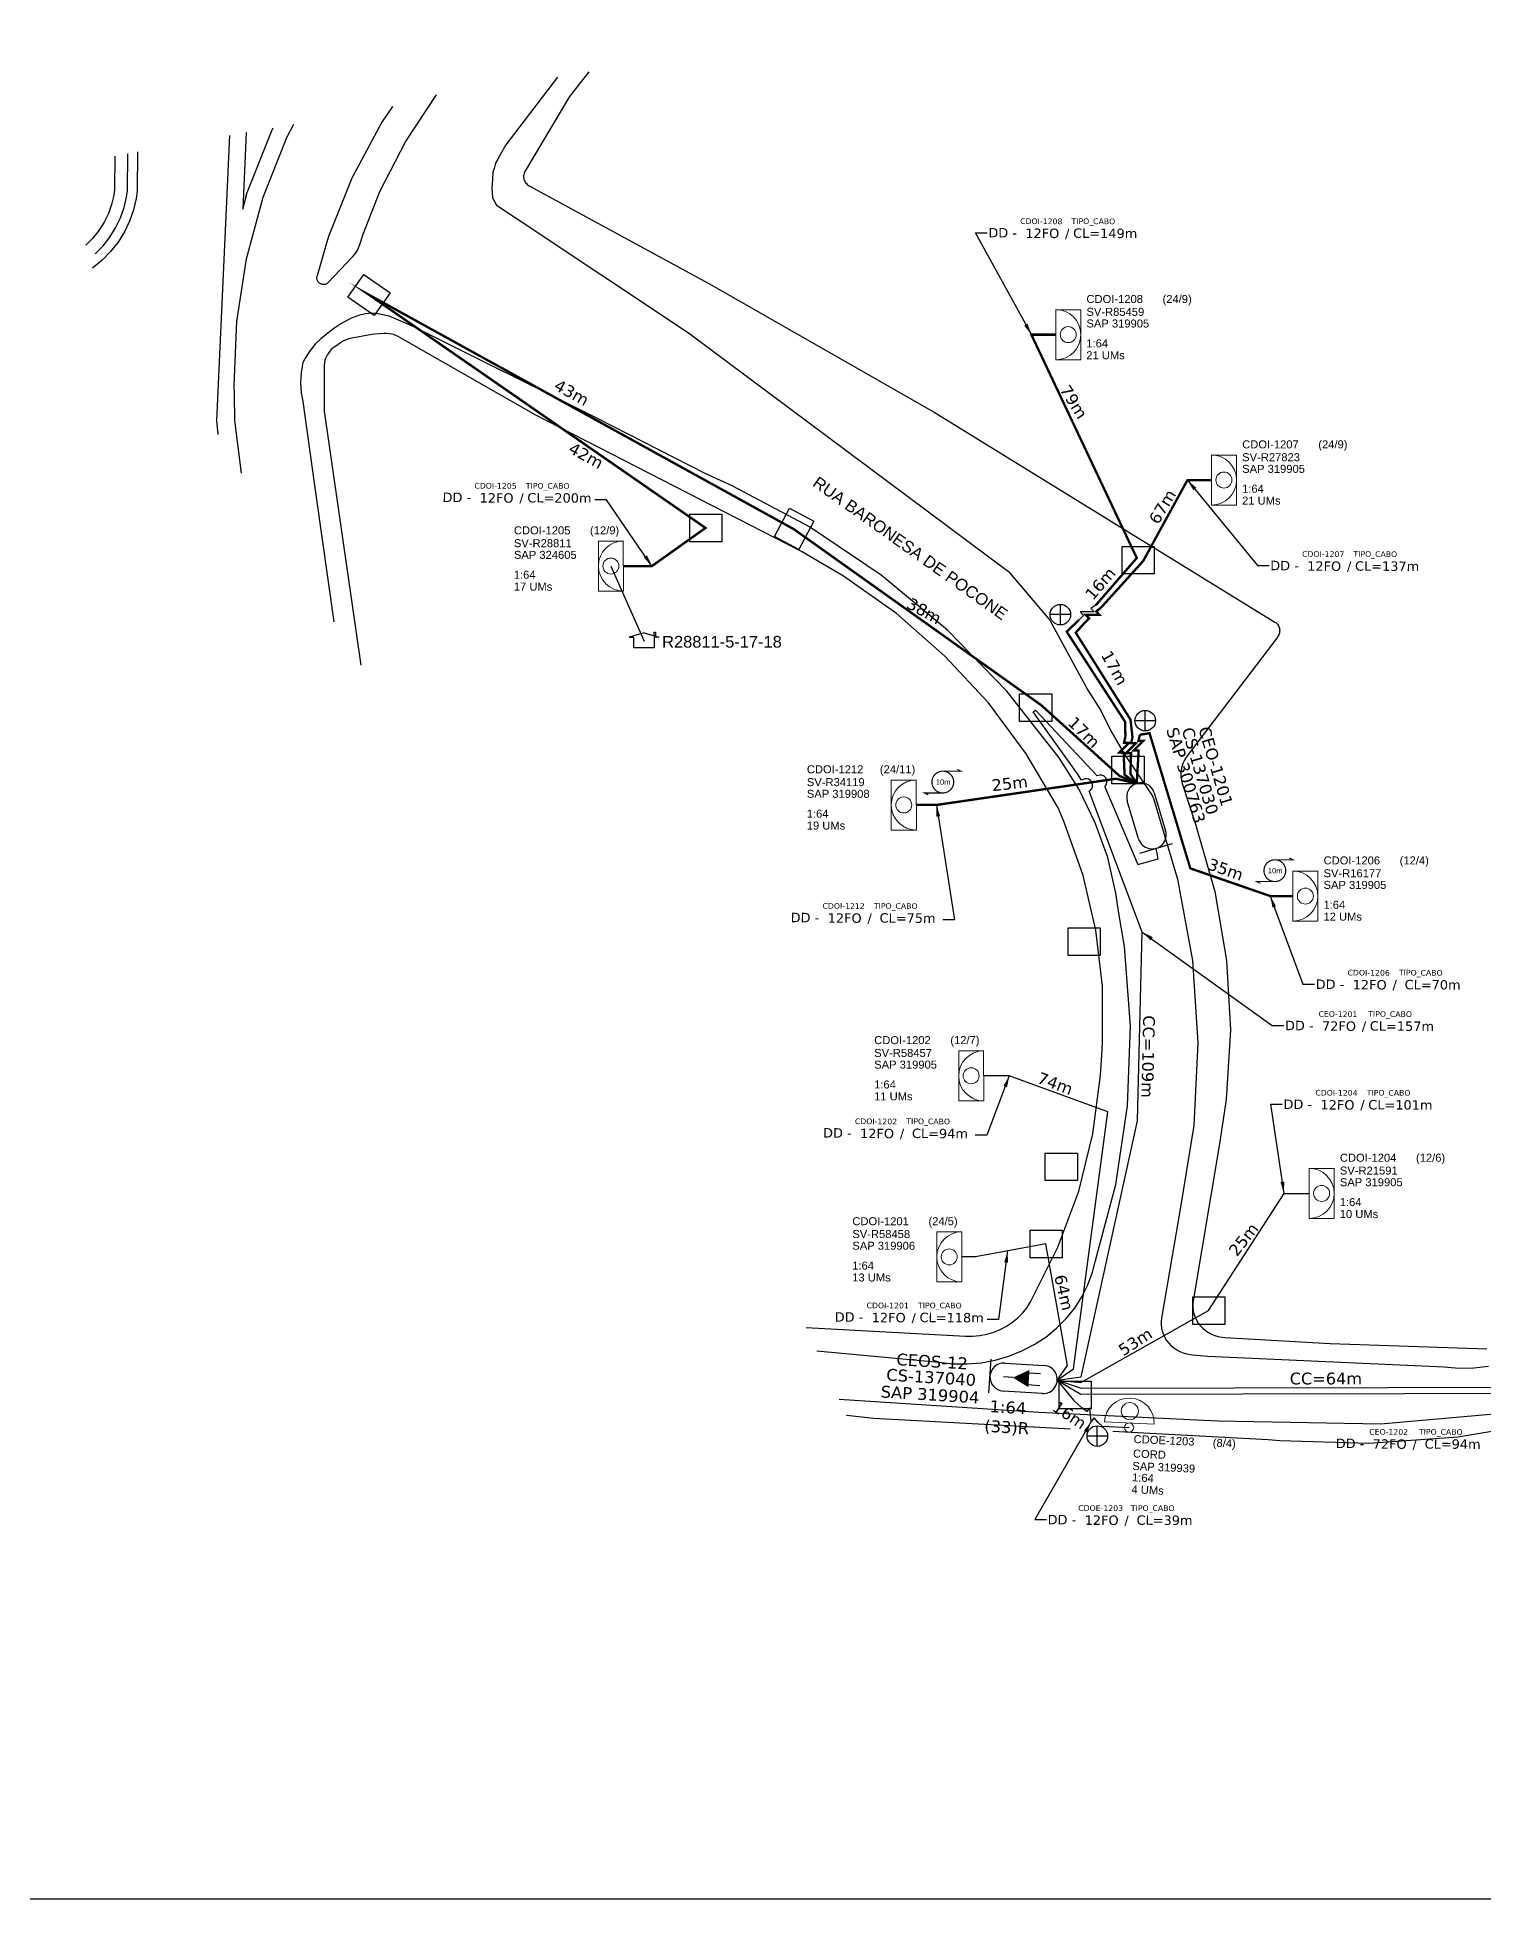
# Model space of a CAD drawing. Header units: millimetres. Extents: x 1934 to 2775, y 1519 to 2113.
# Drawn here: x 2346.1 to 2595.4, y 1519.2 to 1840 of the extents above; entities that cross this region are included whole.
import ezdxf
from ezdxf.enums import TextEntityAlignment as Align

# ---------------------------------------------------------------- set-up
doc = ezdxf.new("R2010")
doc.units = ezdxf.units.MM
doc.header["$LTSCALE"] = 3
doc.header["$MEASUREMENT"] = 0
for name, color, linetype in [('10.0-Cartográfico', 252, 'Continuous'), ('10.1-Caixas Subterrâneas', 5, 'Continuous'), ('10.3-Nome das Ruas', 252, 'Continuous'), ('20.4-CEOS', 1, 'Continuous'), ('20.5-CEO', 1, 'Continuous'), ('20.8-Legenda', 1, 'Continuous'), ('CD a instalar', 1, 'Continuous'), ('Folga', 1, 'Continuous'), ('label_cabos', 7, 'Continuous'), ('Legenda', 1, 'Continuous'), ('Subida Lateral', 5, 'Continuous'), ('surveys', 7, 'Continuous'), ('surveys legendas', 7, 'Continuous')]:
    doc.layers.add(name, color=color, linetype=linetype)
for name, color, linetype, lineweight in [('10.4-Postes', 1, 'Continuous', 0), ("20.0-LEGENDA DOS CDO'S", 1, 'Continuous', 0), ('20.1-CDO_INTERIOR', 1, 'Continuous', 0), ('20.2-CDO_POSTE', 1, 'Continuous', 5)]:
    doc.layers.add(name, color=color, linetype=linetype, lineweight=lineweight)
doc.layers.add('DROP DE CLIENTE', color=140, linetype='Continuous', plot=False)
doc.layers.add('EXTRA', color=50, linetype='Continuous', plot=False)
doc.styles.add('ARIAL', font='arial.ttf')
doc.styles.add('siredit', font='verdana.ttf')
doc.styles.get("Standard").update_dxf_attribs({"font": 'arial.ttf'})
doc.dimstyles.new('CC', dxfattribs={"dimtxt": 1, "dimasz": 2, "dimexe": 0.18, "dimexo": 0.0625, "dimgap": 0.09, "dimtad": 0, "dimdec": 0, "dimrnd": 1, "dimzin": 0, "dimdsep": 46, "dimtxsty": 'siredit', "dimblk": 'NONE', "dimcen": 0, "dimse1": 1, "dimse2": 1, "dimsd1": 1, "dimsd2": 1, "dimclrt": 7, "dimadec": 0, "dimazin": 0, "dimtfac": 1, "dimtdec": 0, "dimtofl": 0, "dimtmove": 0, "dimatfit": 3, "dimfxl": 0, "dimtolj": 1, "dimtzin": 0, "dimarcsym": 0})

# ---------------------------------------------------------------- blocks, each defined once
blk = doc.blocks.new('MHMZ')
at = {"color": 5}
for p, q in [((-0.0000133, 0.0000116), (0.000014, 0.0000116)), ((-0.0000133, -0.0000118), (-0.0000133, 0.0000116)), ((0.000014, 0.0000116), (0.000014, -0.0000118)), ((0.000014, -0.0000118), (-0.0000133, -0.0000118))]:
    blk.add_line(p, q, dxfattribs=at)
blk = doc.blocks.new('SURVEY_SURVEY')
for p, q in [((0, 0.0000254), (-0.0000251, 0.000018)), ((-0.0000251, 0.000018), (-0.0000173, 0.000018)), ((-0.0000172, 0), (-0.0000172, 0.0000179)), ((0.0000172, 0), (-0.0000172, 0)), ((0, 0.0000254), (0.0000251, 0.000018)), ((0.0000169, 0.0000264), (0.0000195, 0.0000264)), ((0.0000169, 0.0000205), (0.0000169, 0.0000264)), ((0.0000251, 0.000018), (0.0000172, 0.000018)), ((0.0000172, 0.000018), (0.0000172, 0)), ((0.0000195, 0.0000264), (0.0000195, 0.0000198))]:
    blk.add_line(p, q)
blk = doc.blocks.new('CEOS_RP_CT_DRT')
at = {"layer": '20.4-CEOS', "color": 0}
for p, q in [((-4.54, 1.19), (-1.19, 1.19)), ((-1.19, -1.19), (-4.54, -1.19))]:
    blk.add_line(p, q, dxfattribs=at)
for points in [[(-5.73, -1.43), (-5.73, 1.44)], [(-3.79, 0), (-4.59, 0)], [(-2.47, 0.48), (-1.45, 0.48)], [(-2.47, -0.52), (-1.45, -0.52)]]:
    blk.add_lwpolyline(points, dxfattribs=at)
blk.add_lwpolyline([(-3.79, 0, 0, 1.47, 0), (-2.41, 0, 1.47, 1.47, 0)], format="xyseb", dxfattribs=at)
for centre, start, end in [((-4.54, 0), 90, 270), ((-1.19, 0), 270, 90)]:
    blk.add_arc(centre, 1.19, start, end, dxfattribs=at)
at = {"layer": '20.4-CEOS', "color": 7, "style": 'siredit'}
for tag, p in [('Nº_DA_CEOS', (-2.86, 5.6)), ('LOCAL', (-2.86, 4.24)), ('SAP', (-2.86, 2.78)), ('RACIO_SPLITAGEM', (-2.86, -1.88)), ('FIBRAS_SPLITTER', (-2.86, -3.58)), ('FIBRAS_TOP_C', (-2.86, -5.08)), ('RESERVA_FINAIS', (-2.86, -6.39))]:
    blk.add_attdef(tag, text='', height=1.01, dxfattribs=at).set_placement(p, align=Align.TOP_CENTER)
blk = doc.blocks.new('CDOE_CT_POST_DESENHO')
at = {"color": 0}
blk.add_line((2.14, 0.39), (-2.11, 0.39), dxfattribs=at)
for centre, radius in [((0.01, 1.4), 0.733), ((0.01, 0), 0.393)]:
    blk.add_circle(centre, radius, dxfattribs=at)
blk.add_arc((0.01, 0.39), 2.12, 0, 180, dxfattribs=at)
blk = doc.blocks.new('CDOE_CT_POSTE')
at = {"layer": "20.0-LEGENDA DOS CDO'S", "color": 0, "style": 'ARIAL'}
for tag, p in [('CDO_N', (0.12, 5.25)), ('CORDOALHA', (0.12, 4.02)), ('SAP', (0.12, 2.96)), ('1:XX', (0.14, 1.99)), ('UMS', (0.14, 0.97))]:
    blk.add_attdef(tag, p, '', height=0.68, rotation=0.118, dxfattribs=at)
blk.add_attdef('FIBRAS_UTILIZADAS', text='', height=0.68, rotation=0.118, dxfattribs=at).set_placement((7.83, 5.26), align=Align.CENTER)
blk = doc.blocks.new('CDOI_CT_DRT')
at = {"layer": '20.1-CDO_INTERIOR', "color": 0, "lineweight": 18}
blk.add_lwpolyline([(2.13, -2.13), (2.13, 2.12), (0, 2.12), (0, -2.13)], close=True, dxfattribs=at)
blk.add_circle((1.06, 0), 0.68, dxfattribs=at)
blk.add_arc((0, 0), 2.13, 269.9724, 89.9724, dxfattribs=at)
at = {"layer": "20.0-LEGENDA DOS CDO'S", "color": 0, "style": 'ARIAL'}
for tag, p in [('CDO_N', (2.61, 2.69)), ('SURVEY', (2.61, 1.6)), ('SAP', (2.61, 0.61)), ('1:XX', (2.6, -1.08)), ('UMS', (2.6, -2.09))]:
    blk.add_attdef(tag, p, '', height=0.68, rotation=359.9724, dxfattribs=at)
blk.add_attdef('FIBRAS_UTILIZADAS', text='', height=0.68, rotation=359.9724, dxfattribs=at).set_placement((10.32, 2.69), align=Align.CENTER)
blk = doc.blocks.new('CDOI_CT_ESQ')
at = {"layer": '20.1-CDO_INTERIOR', "color": 0, "lineweight": 18}
blk.add_lwpolyline([(-2.12, -2.13), (-2.12, 2.12), (0, 2.12), (0.01, -2.13)], close=True, dxfattribs=at)
blk.add_circle((-1.06, 0), 0.68, dxfattribs=at)
blk.add_arc((0.01, 0), 2.13, 90.0276, 270.0276, dxfattribs=at)
at = {"layer": "20.0-LEGENDA DOS CDO'S", "color": 0, "style": 'ARIAL'}
for tag, p in [('CDO_N', (-9.3, 2.69)), ('SURVEY', (-9.3, 1.6)), ('SAP', (-9.3, 0.61)), ('1:XX', (-9.31, -1.08)), ('UMS', (-9.31, -2.09))]:
    blk.add_attdef(tag, p, '', height=0.68, rotation=359.9724, dxfattribs=at)
blk.add_attdef('FIBRAS_UTILIZADAS', text='', height=0.68, rotation=359.9724, dxfattribs=at).set_placement((-1.59, 2.69), align=Align.CENTER)
blk = doc.blocks.new('CEO_CT_ESQ')
at = {"layer": '20.5-CEO', "color": 0}
for p, q in [((-1.56, 1.24), (1.8, 1.24)), ((1.8, -1.15), (-1.56, -1.15))]:
    blk.add_line(p, q, dxfattribs=at)
blk.add_lwpolyline([(3, -1.4), (3, 1.49)], dxfattribs=at)
for centre, start, end in [((-1.56, 0.05), 90, 270), ((1.8, 0.05), 270, 90)]:
    blk.add_arc(centre, 1.2, start, end, dxfattribs=at)
at = {"layer": '20.5-CEO', "color": 7, "style": 'siredit'}
for tag, p in [('CEO_Nº', (0.12, 5.61)), ('LOCAL', (0.12, 4.23)), ('SAP', (0.12, 2.97)), ('FIBRAS_RESERVA', (0.12, -1.94))]:
    blk.add_attdef(tag, text='', height=1.01, dxfattribs=at).set_placement(p, align=Align.TOP_CENTER)
blk = doc.blocks.new('A$C07E14978')
at = {"layer": 'Folga', "color": 0, "const_width": 0.146}
blk.add_lwpolyline([(2.23, 2.92, 1.000012), (2.23, 0.28, 0.999978)], format="xyb", close=True, dxfattribs=at)
at = {"layer": 'Folga', "color": 0, "const_width": 0.137}
for points in [[(2.23, 2.92), (4.42, 2.92), (3.98, 3.13)], [(2.23, 0.28), (0.03, 0.28), (0.47, 0.06)]]:
    blk.add_lwpolyline(points, dxfattribs=at)
at = {"layer": 'Folga', "color": 0}
blk.add_text('10m', height=0.659, dxfattribs=at).set_placement((1.38, 1.27))
blk = doc.blocks.new('_None')
blk = doc.blocks.new('LEGENDA DOS CABOS')
at = {"layer": 'EXTRA', "color": 0, "style": 'siredit'}
for tag, p in [('ID', (4.6, 0.97)), ('XX', (9.03, 0.97))]:
    blk.add_attdef(tag, text='', height=0.48, rotation=359.69, dxfattribs=at).set_placement(p, align=Align.MIDDLE_CENTER)
at = {"layer": 'Legenda', "color": 0, "style": 'siredit'}
for tag, p in [('TIPO_CABO', (1.31, 0)), ('CABO', (4.69, -0.05)), ('/', (6.81, -0.05)), ('METROS', (10.03, -0.05))]:
    blk.add_attdef(tag, text='', height=0.8, rotation=359.69, dxfattribs=at).set_placement(p, align=Align.MIDDLE_CENTER)

msp = doc.modelspace()

# ---------------------------------------------------------------- linework, layer by layer
at = {"linetype": 'Continuous'}
msp.add_lwpolyline([(1934.06, 1519.17), (2775.06, 1519.17), (2775.06, 2113.17), (1934.06, 2113.17)], close=True, dxfattribs=at)
at = {"color": 1, "linetype": 'Continuous'}
for points in [[(2522.44, 1738.69), (2522.44, 1742.24)], [(2524.21, 1740.47), (2520.66, 1740.47)], [(2537.07, 1720.41), (2537.07, 1723.96)], [(2538.84, 1722.19), (2535.29, 1722.19)], [(2530.59, 1598.91), (2527.04, 1598.91)], [(2528.81, 1597.14), (2528.81, 1600.69)]]:
    msp.add_lwpolyline(points, dxfattribs=at)
for centre in [(2522.44, 1740.47), (2537.07, 1722.19), (2528.81, 1598.91)]:
    msp.add_circle(centre, 1.77, dxfattribs=at)
at = {"layer": '10.0-Cartográfico'}
for points in [[(2435.74, 1833.08), (2426.87, 1821.45), (2425.88, 1819.72), (2425.47, 1818.96), (2425.08, 1818.26), (2424.82, 1817.37), (2424.62, 1816.75), (2424.57, 1815.48), (2424.45, 1813.97), (2424.55, 1812.28), (2425.24, 1811.03), (2428.46, 1808.92), (2458.36, 1789.02), (2513.49, 1747.9), (2520.65, 1739.49), (2527.15, 1727.47), (2529.42, 1723.96), (2531.15, 1720.47), (2533.42, 1716.5), (2538.29, 1709.33), (2538.55, 1708.6), (2542.65, 1694.89), (2545.19, 1680.86), (2546.11, 1666.66), (2545.43, 1652.44), (2543.16, 1638.36), (2539.87, 1619.23), (2539.8, 1618.66), (2539.81, 1618.09), (2539.86, 1617.5), (2540, 1616.96), (2540.19, 1616.41), (2540.43, 1615.88), (2540.75, 1615.37), (2541.12, 1614.92), (2541.52, 1614.48), (2542, 1614.1), (2542.5, 1613.76), (2543.03, 1613.47), (2543.59, 1613.24), (2544.19, 1613.07), (2544.8, 1612.95), (2545.24, 1612.9), (2547.87, 1612.69), (2588.58, 1610.82), (2591.13, 1610.61), (2593.7, 1610.66), (2596.25, 1610.96)], [(2441.15, 1834.04), (2437.81, 1829.77), (2430.15, 1816.85), (2430.06, 1816.66), (2429.98, 1816.48), (2429.94, 1816.29), (2429.9, 1816.11), (2429.91, 1815.91), (2429.91, 1815.73), (2429.95, 1815.54), (2430.01, 1815.36), (2430.1, 1815.18), (2430.2, 1815.02), (2430.3, 1814.85), (2430.44, 1814.71), (2430.6, 1814.56), (2430.76, 1814.45), (2430.88, 1814.38), (2461.83, 1797.52), (2500.69, 1775.38), (2559.41, 1739.2), (2559.59, 1739.09), (2559.73, 1738.96), (2559.87, 1738.8), (2559.97, 1738.65), (2560.07, 1738.47), (2560.15, 1738.31), (2560.22, 1738.13), (2560.24, 1737.92), (2560.26, 1737.74), (2560.24, 1737.54), (2560.23, 1737.36), (2560.17, 1737.17), (2560.09, 1736.99), (2560.01, 1736.82), (2559.9, 1736.66), (2544.29, 1716.12), (2544.08, 1715.82), (2543.79, 1715.3), (2543.56, 1714.79), (2543.37, 1714.24), (2543.25, 1713.67), (2543.2, 1713.08), (2543.23, 1712.51), (2543.32, 1711.95), (2543.46, 1711.38), (2545.71, 1704.36), (2549.05, 1692.75), (2551.06, 1680.88), (2551.74, 1668.9), (2551.04, 1656.91), (2549.88, 1649.28), (2545.33, 1622.23), (2545.26, 1621.66), (2545.27, 1621.1), (2545.34, 1620.51), (2545.46, 1619.96), (2545.65, 1619.42), (2545.91, 1618.89), (2546.21, 1618.38), (2546.58, 1617.93), (2547, 1617.49), (2547.46, 1617.11), (2547.98, 1616.77), (2548.51, 1616.48), (2549.07, 1616.25), (2549.67, 1616.07), (2550.28, 1615.97), (2550.82, 1615.9), (2568.93, 1614.85), (2595.95, 1613.96)], [(2407.32, 1828.02), (2405.48, 1825.32), (2400.32, 1815.69), (2396.28, 1805.61), (2395.79, 1804.08), (2394.3, 1798.88), (2394.26, 1798.77), (2394.24, 1798.66), (2394.22, 1798.55), (2394.22, 1798.42), (2394.24, 1798.31), (2394.28, 1798.2), (2394.33, 1798.09), (2394.37, 1797.98), (2394.45, 1797.89), (2394.51, 1797.8), (2394.61, 1797.71), (2394.69, 1797.64), (2394.79, 1797.57), (2394.91, 1797.51), (2395.03, 1797.48), (2395.15, 1797.44), (2395.26, 1797.43), (2395.38, 1797.41), (2395.5, 1797.41), (2395.64, 1797.43), (2395.76, 1797.45), (2395.88, 1797.49), (2395.99, 1797.54), (2396.09, 1797.6), (2396.19, 1797.67), (2396.21, 1797.69), (2400.42, 1802.12), (2400.5, 1802.21), (2400.89, 1802.67), (2401.2, 1803.17), (2401.47, 1803.69), (2401.68, 1804.24), (2402.23, 1806.02), (2405.12, 1813.38), (2409.54, 1821.95), (2414.89, 1830.05)], [(2379.21, 1823.02), (2376.95, 1773.92)], [(2381.3, 1764.87), (2380.11, 1773.92), (2380.07, 1778.41), (2380.03, 1780), (2380.48, 1790.96), (2382.13, 1801.8), (2385.02, 1812.44), (2389.08, 1822.72), (2390.28, 1824.99)], [(2382.1, 1823.54), (2381.49, 1810.32), (2382.28, 1813.22), (2386.44, 1823.76), (2386.76, 1824.36)], [(2359.43, 1819.5), (2359.39, 1813.7), (2359.26, 1812.78), (2358.89, 1811.15), (2358.34, 1809.6), (2357.6, 1808.09), (2356.71, 1806.66), (2355.68, 1805.36), (2354.47, 1804.13)], [(2363.36, 1820.2), (2363.31, 1813.45), (2363.13, 1812.17), (2362.68, 1810.21), (2362, 1808.28), (2361.09, 1806.43), (2360.01, 1804.68), (2358.72, 1803.06), (2357.24, 1801.56), (2355.62, 1800.2)], [(2356.04, 1802.67), (2357.41, 1804.05), (2358.58, 1805.54), (2359.58, 1807.15), (2360.41, 1808.85), (2361.04, 1810.62), (2361.45, 1812.44), (2361.61, 1813.56), (2361.66, 1819.9)], [(2480.45, 1613.6), (2501.49, 1611.63), (2503.92, 1611.36), (2506.38, 1611.34), (2508.81, 1611.55), (2511.21, 1612), (2513.56, 1612.66), (2515.8, 1613.57), (2517.94, 1614.67), (2519.94, 1615.98), (2521.78, 1617.48), (2523.46, 1619.15), (2524.92, 1620.96), (2526.16, 1622.92), (2527.2, 1624.98), (2527.98, 1627.13), (2528.43, 1628.91), (2531.99, 1642.25), (2534.03, 1655.84), (2534.52, 1669.56), (2533.47, 1683.27), (2532.48, 1689.37), (2532.02, 1692.46), (2530.6, 1698.62), (2528.46, 1704.6), (2525.68, 1710.36), (2522.26, 1715.81), (2513.23, 1727.29), (2502.96, 1737.81), (2491.57, 1747.28), (2479.18, 1755.6), (2465.89, 1762.66), (2461.18, 1764.79), (2442.76, 1774.19), (2411.12, 1790.04), (2409.81, 1790.61), (2406.73, 1791.88), (2404.82, 1792.32), (2403.7, 1792.41), (2402.67, 1792.29), (2401.47, 1792.02), (2400.19, 1791.59), (2398.38, 1790.56), (2397.05, 1789.64), (2396.09, 1788.92), (2394.99, 1788.05), (2394, 1787.08), (2393.12, 1786.01), (2392.36, 1784.87), (2392.13, 1784.46), (2391.86, 1783.95), (2391.57, 1782.2), (2391.47, 1780.44), (2391.58, 1778.69), (2391.83, 1777.21)], [(2478.61, 1617.62), (2506.08, 1616.15), (2507.32, 1616.13), (2508.57, 1616.25), (2509.77, 1616.49), (2510.97, 1616.83), (2512.09, 1617.3), (2513.17, 1617.86), (2514.19, 1618.53), (2515.11, 1619.29), (2515.95, 1620.15), (2516.69, 1621.07), (2517.31, 1622.07), (2517.41, 1622.25), (2522.03, 1631.48), (2525.6, 1641.1), (2528.04, 1651.01), (2529.37, 1661.1), (2529.56, 1664.58), (2529.71, 1666.8), (2529.68, 1676.47), (2528.57, 1686.09), (2526.37, 1695.53), (2523.12, 1704.73), (2522.06, 1707.15), (2516.56, 1716.5), (2510.03, 1725.25), (2502.55, 1733.34), (2494.19, 1740.66), (2485.06, 1747.11), (2477.79, 1751.35), (2431.89, 1774.93), (2408.26, 1788.38), (2407.88, 1788.58), (2407.5, 1788.72), (2407.11, 1788.82), (2406.71, 1788.89), (2406.29, 1788.93), (2405.88, 1788.92), (2404.24, 1788.81), (2403.72, 1788.75), (2400.02, 1788.03), (2399.62, 1787.93), (2399.23, 1787.8), (2398.87, 1787.63), (2398.52, 1787.43), (2397.36, 1786.65), (2397.03, 1786.42), (2396.74, 1786.14), (2396.49, 1785.85), (2396.25, 1785.53), (2396.12, 1785.31), (2395.94, 1784.96), (2395.77, 1784.61), (2395.66, 1784.24), (2395.56, 1783.88), (2395.53, 1783.49), (2395.53, 1783.33), (2395.53, 1775.51)], [(2391.83, 1777.21), (2394.1, 1761.13), (2397.2, 1739.25)], [(2395.53, 1775.51), (2401.86, 1731.74)], [(2376.95, 1773.92), (2377.2, 1771.5)], [(2663.57, 1697.47), (2663.75, 1689.65), (2663.04, 1681.86), (2661.45, 1674.19), (2659.01, 1666.69), (2655.73, 1659.49), (2651.66, 1652.63), (2623.59, 1616.04), (2621.1, 1613.32), (2618.3, 1610.83), (2615.26, 1608.65), (2611.97, 1606.77), (2608.51, 1605.21), (2604.86, 1603.99), (2601.12, 1603.15), (2597.29, 1602.66), (2596.52, 1602.62), (2577.7, 1600.98), (2549.58, 1601.49), (2518.74, 1602.95), (2484.28, 1605.24)], [(2666.36, 1694.85), (2666.76, 1687.87), (2666.4, 1680.91), (2665.25, 1674.01), (2663.32, 1667.27), (2660.64, 1660.75), (2657.24, 1654.53), (2653.38, 1648.95), (2628.55, 1615.14), (2624.98, 1611.64), (2621.02, 1608.51), (2616.73, 1605.79), (2612.15, 1603.49), (2607.35, 1601.64), (2606.11, 1601.24), (2590.97, 1598.71), (2575.64, 1597.65), (2560.27, 1598.08), (2558.27, 1598.24), (2531.48, 1599.7)], [(2524.19, 1600.1), (2490.29, 1601.94), (2485.56, 1602.45)]]:
    msp.add_lwpolyline(points, dxfattribs=at)
at = {"layer": 'CD a instalar', "linetype": 'ByBlock', "const_width": 0.406}
msp.add_lwpolyline([(2535.6, 1711.38), (2532.63, 1712.68), (2519.15, 1724.86), (2519.15, 1724.86), (2476.49, 1755.2), (2403.21, 1795.62), (2461.27, 1755.41), (2452.04, 1748.85), (2447.11, 1748.85)], dxfattribs=at)
at = {"layer": 'CD a instalar', "color": 8, "linetype": 'ByBlock', "const_width": 0.406}
for points in [[(2528.56, 1742.11), (2535.61, 1750.23), (2517.44, 1788.72), (2521.64, 1788.72)], [(2529.45, 1741.68), (2536.71, 1749.71), (2544.35, 1763.67), (2548.5, 1763.67)], [(2533.65, 1719.41), (2533.61, 1721.99), (2523.53, 1737.53), (2525.63, 1739.54)], [(2534.87, 1719.33), (2534.54, 1722.36), (2525.09, 1737.36), (2526.49, 1738.91)], [(2536.14, 1719.77), (2537.81, 1720.03), (2544.84, 1696.74), (2558.62, 1691.97), (2562.52, 1691.97)], [(2535.6, 1711.38), (2533.51, 1712.87), (2533.39, 1715.62)], [(2535.6, 1711.38), (2534.5, 1713.07), (2534.61, 1715.54)], [(2535.6, 1711.38), (2535.88, 1715.97)], [(2535.6, 1711.38), (2532.04, 1712.19), (2501.07, 1707.67), (2497.61, 1707.67)]]:
    msp.add_lwpolyline(points, dxfattribs=at)
at = {"layer": 'CD a instalar', "color": 5, "linetype": 'ByBlock'}
msp.add_lwpolyline([(2528.56, 1742.11), (2527.67, 1741.54), (2528.25, 1740.94), (2525.87, 1740.95), (2526.45, 1740.35), (2525.63, 1739.54)], dxfattribs=at)
at = {"layer": 'CD a instalar', "color": 7, "linetype": 'ByBlock'}
for points in [[(2526.11, 1711.92), (2525.4, 1713.02), (2517.73, 1723.71), (2518.14, 1724), (2528.77, 1712.67)], [(2521.9, 1608.52), (2526, 1609.1), (2535.73, 1653.21), (2536.55, 1685.77), (2527.42, 1710.06)], [(2530.08, 1710.81), (2535.78, 1697.42), (2539.29, 1698.37), (2538.94, 1700.21)], [(2521.9, 1608.52), (2524.73, 1610.47), (2530.6, 1654.79), (2513.64, 1661), (2509.22, 1661)], [(2521.9, 1608.52), (2525.97, 1608.12), (2547.97, 1620.55), (2561, 1640.73), (2565.33, 1640.73)], [(2521.9, 1608.52), (2523.67, 1611.06), (2519.91, 1632.04), (2507.83, 1629.79), (2505.45, 1629.79)], [(2521.9, 1608.52), (2526, 1607.16), (2605.4, 1607.36), (2607.75, 1612.43)], [(2521.9, 1608.52), (2524.72, 1605.08), (2526.15, 1603.78)], [(2521.9, 1608.52), (2525.94, 1606.11), (2609.69, 1606.31), (2611.37, 1606.71)], [(2528.96, 1601.22), (2529.65, 1600.6), (2534.28, 1600.37)]]:
    msp.add_lwpolyline(points, dxfattribs=at)
for centre, radius, start, end in [((2526.86, 1711.05), 1.14, 299.7202, 130.5299), ((2529.33, 1711.67), 1.15, 310.7572, 119.4929)]:
    msp.add_arc(centre, radius, start, end, dxfattribs=at)
at = {"layer": 'DROP DE CLIENTE'}
msp.add_lwpolyline([(2444.95, 1748.85), (2450.7, 1735.88)], dxfattribs=at)
at = {"layer": 'Subida Lateral', "color": 5, "const_width": 0.406}
for points in [[(2529.45, 1741.68), (2528.62, 1741.01), (2529.2, 1740.42), (2526.82, 1740.42), (2527.4, 1739.83), (2526.49, 1738.91)], [(2533.65, 1719.41), (2533.42, 1718.38), (2534.25, 1718.37), (2532.57, 1716.69), (2533.4, 1716.68), (2533.39, 1715.62)], [(2534.87, 1719.33), (2534.64, 1718.3), (2535.47, 1718.29), (2533.79, 1716.61), (2534.62, 1716.6), (2534.61, 1715.54)], [(2536.14, 1719.77), (2535.91, 1718.74), (2536.74, 1718.72), (2535.06, 1717.05), (2535.89, 1717.03), (2535.88, 1715.97)]]:
    msp.add_lwpolyline(points, dxfattribs=at)
at = {"layer": 'Subida Lateral', "color": 7}
msp.add_lwpolyline([(2528.96, 1601.22), (2528.29, 1602.04), (2527.77, 1601.4), (2527.5, 1603.76), (2526.98, 1603.12), (2526.15, 1603.78)], dxfattribs=at)

# ---------------------------------------------------------------- block references
at = {"layer": '10.1-Caixas Subterrâneas', "color": 40, "xscale": 202800, "zscale": 202800}
for p, yscale, rotation in [((2403.21, 1795.62), 202800.0000000001, 325), ((2476.49, 1755.21), 202800, 62)]:
    msp.add_blockref('MHMZ', p, dxfattribs=dict(at, yscale=yscale, rotation=rotation))
at = {"layer": '10.1-Caixas Subterrâneas', "color": 40, "xscale": 202800, "yscale": 202800, "zscale": 202800}
for p in [(2461.27, 1755.41), (2535.78, 1749.87), (2518.11, 1724.46), (2534.03, 1713.73), (2526.47, 1684.14), (2522.54, 1645.33), (2519.91, 1632.04), (2547.97, 1620.55), (2524.93, 1606.01)]:
    msp.add_blockref('MHMZ', p, dxfattribs=at)
at = {"layer": '10.4-Postes', "color": 1, "xscale": 2.028, "yscale": 2.028, "zscale": 2.028}
msp.add_blockref('CDOI_CT_ESQ', (2447.1, 1748.85), dxfattribs=at).add_auto_attribs({'CDO_N': 'CDOI-1205', 'FIBRAS_UTILIZADAS': '(12/9)', 'SURVEY': 'SV-R28811', 'SAP': 'SAP 324605', '1:XX': '1:64', 'UMS': '17 UMs'})
at = {"layer": '10.4-Postes', "color": 8, "xscale": 2.028, "yscale": 2.028, "zscale": 2.028}
msp.add_blockref('CDOI_CT_ESQ', (2497.6, 1707.67), dxfattribs=at).add_auto_attribs({'CDO_N': 'CDOI-1212', 'FIBRAS_UTILIZADAS': '(24/11)', 'SURVEY': 'SV-R34119', 'SAP': 'SAP 319908', '1:XX': '1:64', 'UMS': '19 UMs'})
at = {"layer": '10.4-Postes', "color": 7, "xscale": 2.028, "yscale": 2.028, "zscale": 2.028}
for p, values in [((2509.21, 1661), {'CDO_N': 'CDOI-1202', 'FIBRAS_UTILIZADAS': '(12/7)', 'SURVEY': 'SV-R58457', 'SAP': 'SAP 319905', '1:XX': '1:64', 'UMS': '11 UMs'}), ((2505.44, 1629.79), {'CDO_N': 'CDOI-1201', 'FIBRAS_UTILIZADAS': '(24/5)', 'SURVEY': 'SV-R58458', 'SAP': 'SAP 319906', '1:XX': '1:64', 'UMS': '13 UMs'})]:
    msp.add_blockref('CDOI_CT_ESQ', p, dxfattribs=at).add_auto_attribs(values)
at = {"layer": "20.0-LEGENDA DOS CDO'S", "color": 7, "xscale": 2.028, "yscale": 2.028, "zscale": 2.028, "rotation": 357.2884349455439}
msp.add_blockref('CDOE_CT_POSTE', (2534.3, 1587.1), dxfattribs=at).add_auto_attribs({'CDO_N': 'CDOE-1203', 'CORDOALHA': 'CORD', 'SAP': 'SAP 319939', '1:XX': '1:64', 'UMS': '4 UMs', 'FIBRAS_UTILIZADAS': '(8/4)'})
at = {"layer": '20.1-CDO_INTERIOR', "color": 8, "xscale": 2.028, "yscale": 2.028, "zscale": 2.028}
for p, values in [((2521.64, 1788.72), {'CDO_N': 'CDOI-1208', 'FIBRAS_UTILIZADAS': '(24/9)', 'SURVEY': 'SV-R85459', 'SAP': 'SAP 319905', '1:XX': '1:64', 'UMS': '21 UMs'}), ((2548.49, 1763.67), {'CDO_N': 'CDOI-1207', 'FIBRAS_UTILIZADAS': '(24/9)', 'SURVEY': 'SV-R27823', 'SAP': 'SAP 319905', '1:XX': '1:64', 'UMS': '21 UMs'}), ((2562.52, 1691.97), {'CDO_N': 'CDOI-1206', 'FIBRAS_UTILIZADAS': '(12/4)', 'SURVEY': 'SV-R16177', 'SAP': 'SAP 319905', '1:XX': '1:64', 'UMS': '12 UMs'})]:
    msp.add_blockref('CDOI_CT_DRT', p, dxfattribs=at).add_auto_attribs(values)
at = {"layer": '20.1-CDO_INTERIOR', "color": 7, "xscale": 2.028, "yscale": 2.028, "zscale": 2.028}
msp.add_blockref('CDOI_CT_DRT', (2565.33, 1640.73), dxfattribs=at).add_auto_attribs({'CDO_N': 'CDOI-1204', 'FIBRAS_UTILIZADAS': '(12/6)', 'SURVEY': 'SV-R21591', 'SAP': 'SAP 319905', '1:XX': '1:64', 'UMS': '10 UMs'})
at = {"layer": '20.2-CDO_POSTE', "color": 7, "xscale": 2.028, "yscale": 2.028, "zscale": 2.028, "rotation": 357.2884349455439}
msp.add_blockref('CDOE_CT_POST_DESENHO', (2534.26, 1600.37), dxfattribs=at)
at = {"layer": '20.5-CEO', "color": 5}
ref = msp.add_blockref('CEO_CT_ESQ', (2537.11, 1706), dxfattribs=dict(at, xscale=2.028, yscale=2.028, zscale=2.028, rotation=286.6413619514043))
ref.add_attrib('CEO_Nº', 'CEO-1201', dxfattribs={"color": 7, "height": 2.056, "rotation": 286.6414, "style": 'siredit'}).set_placement((2550.21, 1714.62), align=Align.TOP_CENTER)
ref.add_attrib('LOCAL', 'CS-137030', dxfattribs={"color": 7, "height": 2.056, "rotation": 286.6414, "style": 'siredit'}).set_placement((2547.53, 1713.82), align=Align.TOP_CENTER)
ref.add_attrib('SAP', 'SAP 300763', dxfattribs={"color": 7, "height": 2.056, "rotation": 286.6414, "style": 'siredit'}).set_placement((2545.09, 1713.09), align=Align.TOP_CENTER)
at = {"layer": 'CD a instalar', "color": 7, "linetype": 'ByBlock'}
ref = msp.add_blockref('CEOS_RP_CT_DRT', (2521.9, 1608.51), dxfattribs=dict(at, xscale=2.028, yscale=2.028, zscale=2.028, rotation=356.4230942723624))
ref.add_attrib('Nº_DA_CEOS', 'CEOS-12', dxfattribs={"layer": '20.4-CEOS', "color": 7, "height": 2.048, "rotation": 356.4231, "style": 'siredit'}).set_placement((2500.4, 1612.8), align=Align.TOP_CENTER)
ref.add_attrib('LOCAL', 'CS-137040', dxfattribs={"layer": '20.4-CEOS', "color": 7, "height": 2.048, "rotation": 356.4231, "style": 'siredit'}).set_placement((2500.23, 1610.06), align=Align.TOP_CENTER)
ref.add_attrib('SAP', 'SAP 319904', dxfattribs={"layer": '20.4-CEOS', "color": 7, "height": 2.048, "rotation": 356.4231, "style": 'siredit'}).set_placement((2500.04, 1607.09), align=Align.TOP_CENTER)
ref.add_attrib('RACIO_SPLITAGEM', '1:64', dxfattribs={"layer": '20.4-CEOS', "color": 7, "height": 2.048, "rotation": 356.4231, "style": 'siredit'}).set_placement((2513.47, 1604.9), align=Align.TOP_CENTER)
ref.add_attrib('FIBRAS_SPLITTER', '(33)R', dxfattribs={"layer": '20.4-CEOS', "color": 7, "height": 2.048, "rotation": 356.4231, "style": 'siredit'}).set_placement((2513.26, 1601.48), align=Align.TOP_CENTER)
at = {"layer": 'Folga', "color": 8, "xscale": 1.423141651823418, "yscale": 1.423141651823418, "zscale": 1.423141651823418}
for p in [(2499, 1709.34), (2556.24, 1694.07)]:
    msp.add_blockref('A$C07E14978', p, dxfattribs=at)
at = {"layer": 'label_cabos', "color": 0}
ref = msp.add_blockref('LEGENDA DOS CABOS', (2509.82, 1806.29), dxfattribs=dict(at, xscale=2.028, yscale=2.028, zscale=2.028))
ref.add_attrib('ID', 'CDOI-1208', dxfattribs={"layer": 'EXTRA', "color": 0, "height": 0.973, "rotation": 359.69, "style": 'siredit'}).set_placement((2519.15, 1808.26), align=Align.MIDDLE_CENTER)
ref.add_attrib('CABO', '12FO', dxfattribs={"layer": '20.8-Legenda', "color": 0, "height": 1.622, "rotation": 359.69, "style": 'siredit'}).set_placement((2519.32, 1806.19), align=Align.MIDDLE_CENTER)
ref.add_attrib('METROS', 'CL=149m', dxfattribs={"layer": '20.8-Legenda', "color": 0, "height": 1.622, "rotation": 359.69, "style": 'siredit'}).set_placement((2530.17, 1806.19), align=Align.MIDDLE_CENTER)
ref.add_attrib('XX', 'TIPO_CABO', dxfattribs={"layer": 'EXTRA', "color": 0, "height": 0.973, "rotation": 359.69, "style": 'siredit'}).set_placement((2528.13, 1808.26), align=Align.MIDDLE_CENTER)
ref.add_attrib('/', '/', dxfattribs={"layer": '20.8-Legenda', "color": 0, "height": 1.62, "rotation": 359.69, "style": 'siredit'}).set_placement((2523.63, 1806.19), align=Align.MIDDLE_CENTER)
ref.add_attrib('TIPO_CABO', 'DD -', dxfattribs={"layer": '20.8-Legenda', "color": 0, "height": 1.622, "rotation": 359.69, "style": 'siredit'}).set_placement((2512.49, 1806.28), align=Align.MIDDLE_CENTER)
ref = msp.add_blockref('LEGENDA DOS CABOS', (2415.74, 1760.69), dxfattribs=dict(at, xscale=2.028, yscale=2.028, zscale=2.028))
ref.add_attrib('ID', 'CDOI-1205', dxfattribs={"layer": 'EXTRA', "color": 0, "height": 0.973, "rotation": 359.69, "style": 'siredit'}).set_placement((2425.07, 1762.67), align=Align.MIDDLE_CENTER)
ref.add_attrib('CABO', '12FO', dxfattribs={"layer": '20.8-Legenda', "color": 0, "height": 1.622, "rotation": 359.69, "style": 'siredit'}).set_placement((2425.25, 1760.59), align=Align.MIDDLE_CENTER)
ref.add_attrib('METROS', 'CL=200m', dxfattribs={"layer": '20.8-Legenda', "color": 0, "height": 1.622, "rotation": 359.69, "style": 'siredit'}).set_placement((2436.09, 1760.59), align=Align.MIDDLE_CENTER)
ref.add_attrib('XX', 'TIPO_CABO', dxfattribs={"layer": 'EXTRA', "color": 0, "height": 0.973, "rotation": 359.69, "style": 'siredit'}).set_placement((2434.06, 1762.67), align=Align.MIDDLE_CENTER)
ref.add_attrib('/', '/', dxfattribs={"layer": '20.8-Legenda', "color": 0, "height": 1.62, "rotation": 359.69, "style": 'siredit'}).set_placement((2429.55, 1760.59), align=Align.MIDDLE_CENTER)
ref.add_attrib('TIPO_CABO', 'DD -', dxfattribs={"layer": '20.8-Legenda', "color": 0, "height": 1.622, "rotation": 359.69, "style": 'siredit'}).set_placement((2418.41, 1760.68), align=Align.MIDDLE_CENTER)
ref = msp.add_blockref('LEGENDA DOS CABOS', (2558.42, 1748.94), dxfattribs=dict(at, xscale=2.028, yscale=2.028, zscale=2.028))
ref.add_attrib('ID', 'CDOI-1207', dxfattribs={"layer": 'EXTRA', "color": 0, "height": 0.973, "rotation": 359.69, "style": 'siredit'}).set_placement((2567.75, 1750.91), align=Align.MIDDLE_CENTER)
ref.add_attrib('CABO', '12FO', dxfattribs={"layer": '20.8-Legenda', "color": 0, "height": 1.622, "rotation": 359.69, "style": 'siredit'}).set_placement((2567.92, 1748.83), align=Align.MIDDLE_CENTER)
ref.add_attrib('METROS', 'CL=137m', dxfattribs={"layer": '20.8-Legenda', "color": 0, "height": 1.622, "rotation": 359.69, "style": 'siredit'}).set_placement((2578.77, 1748.83), align=Align.MIDDLE_CENTER)
ref.add_attrib('XX', 'TIPO_CABO', dxfattribs={"layer": 'EXTRA', "color": 0, "height": 0.973, "rotation": 359.69, "style": 'siredit'}).set_placement((2576.73, 1750.91), align=Align.MIDDLE_CENTER)
ref.add_attrib('/', '/', dxfattribs={"layer": '20.8-Legenda', "color": 0, "height": 1.62, "rotation": 359.69, "style": 'siredit'}).set_placement((2572.23, 1748.83), align=Align.MIDDLE_CENTER)
ref.add_attrib('TIPO_CABO', 'DD -', dxfattribs={"layer": '20.8-Legenda', "color": 0, "height": 1.622, "rotation": 359.69, "style": 'siredit'}).set_placement((2561.09, 1748.93), align=Align.MIDDLE_CENTER)
ref = msp.add_blockref('LEGENDA DOS CABOS', (2475.75, 1688.28), dxfattribs=dict(at, xscale=2.028, yscale=2.028, zscale=2.028))
ref.add_attrib('ID', 'CDOI-1212', dxfattribs={"layer": 'EXTRA', "color": 0, "height": 0.973, "rotation": 359.69, "style": 'siredit'}).set_placement((2485.08, 1690.26), align=Align.MIDDLE_CENTER)
ref.add_attrib('CABO', '12FO', dxfattribs={"layer": '20.8-Legenda', "color": 0, "height": 1.622, "rotation": 359.69, "style": 'siredit'}).set_placement((2485.25, 1688.18), align=Align.MIDDLE_CENTER)
ref.add_attrib('METROS', 'CL=75m', dxfattribs={"layer": '20.8-Legenda', "color": 0, "height": 1.622, "rotation": 359.69, "style": 'siredit'}).set_placement((2496.1, 1688.18), align=Align.MIDDLE_CENTER)
ref.add_attrib('XX', 'TIPO_CABO', dxfattribs={"layer": 'EXTRA', "color": 0, "height": 0.973, "rotation": 359.69, "style": 'siredit'}).set_placement((2494.06, 1690.26), align=Align.MIDDLE_CENTER)
ref.add_attrib('/', '/', dxfattribs={"layer": '20.8-Legenda', "color": 0, "height": 1.62, "rotation": 359.69, "style": 'siredit'}).set_placement((2489.56, 1688.18), align=Align.MIDDLE_CENTER)
ref.add_attrib('TIPO_CABO', 'DD -', dxfattribs={"layer": '20.8-Legenda', "color": 0, "height": 1.622, "rotation": 359.69, "style": 'siredit'}).set_placement((2478.41, 1688.27), align=Align.MIDDLE_CENTER)
ref = msp.add_blockref('LEGENDA DOS CABOS', (2566.26, 1676.79), dxfattribs=dict(at, xscale=2.028, yscale=2.028, zscale=2.028))
ref.add_attrib('ID', 'CDOI-1206', dxfattribs={"layer": 'EXTRA', "color": 0, "height": 0.973, "rotation": 359.69, "style": 'siredit'}).set_placement((2575.59, 1678.76), align=Align.MIDDLE_CENTER)
ref.add_attrib('CABO', '12FO', dxfattribs={"layer": '20.8-Legenda', "color": 0, "height": 1.622, "rotation": 359.69, "style": 'siredit'}).set_placement((2575.76, 1676.69), align=Align.MIDDLE_CENTER)
ref.add_attrib('METROS', 'CL=70m', dxfattribs={"layer": '20.8-Legenda', "color": 0, "height": 1.622, "rotation": 359.69, "style": 'siredit'}).set_placement((2586.61, 1676.69), align=Align.MIDDLE_CENTER)
ref.add_attrib('XX', 'TIPO_CABO', dxfattribs={"layer": 'EXTRA', "color": 0, "height": 0.973, "rotation": 359.69, "style": 'siredit'}).set_placement((2584.57, 1678.76), align=Align.MIDDLE_CENTER)
ref.add_attrib('/', '/', dxfattribs={"layer": '20.8-Legenda', "color": 0, "height": 1.62, "rotation": 359.69, "style": 'siredit'}).set_placement((2580.07, 1676.69), align=Align.MIDDLE_CENTER)
ref.add_attrib('TIPO_CABO', 'DD -', dxfattribs={"layer": '20.8-Legenda', "color": 0, "height": 1.622, "rotation": 359.69, "style": 'siredit'}).set_placement((2568.92, 1676.78), align=Align.MIDDLE_CENTER)
ref = msp.add_blockref('LEGENDA DOS CABOS', (2560.97, 1669.67), dxfattribs=dict(at, xscale=2.028, yscale=2.028, zscale=2.028))
ref.add_attrib('ID', 'CEO-1201', dxfattribs={"layer": 'EXTRA', "color": 0, "height": 0.973, "rotation": 359.69, "style": 'siredit'}).set_placement((2570.3, 1671.64), align=Align.MIDDLE_CENTER)
ref.add_attrib('CABO', '72FO', dxfattribs={"layer": '20.8-Legenda', "color": 0, "height": 1.622, "rotation": 359.69, "style": 'siredit'}).set_placement((2570.47, 1669.56), align=Align.MIDDLE_CENTER)
ref.add_attrib('METROS', 'CL=157m', dxfattribs={"layer": '20.8-Legenda', "color": 0, "height": 1.622, "rotation": 359.69, "style": 'siredit'}).set_placement((2581.32, 1669.56), align=Align.MIDDLE_CENTER)
ref.add_attrib('XX', 'TIPO_CABO', dxfattribs={"layer": 'EXTRA', "color": 0, "height": 0.973, "rotation": 359.69, "style": 'siredit'}).set_placement((2579.28, 1671.64), align=Align.MIDDLE_CENTER)
ref.add_attrib('/', '/', dxfattribs={"layer": '20.8-Legenda', "color": 0, "height": 1.62, "rotation": 359.69, "style": 'siredit'}).set_placement((2574.78, 1669.56), align=Align.MIDDLE_CENTER)
ref.add_attrib('TIPO_CABO', 'DD -', dxfattribs={"layer": '20.8-Legenda', "color": 0, "height": 1.622, "rotation": 359.69, "style": 'siredit'}).set_placement((2563.63, 1669.66), align=Align.MIDDLE_CENTER)
ref = msp.add_blockref('LEGENDA DOS CABOS', (2560.7, 1656.1), dxfattribs=dict(at, xscale=2.028, yscale=2.028, zscale=2.028))
ref.add_attrib('ID', 'CDOI-1204', dxfattribs={"layer": 'EXTRA', "color": 0, "height": 0.973, "rotation": 359.69, "style": 'siredit'}).set_placement((2570.04, 1658.07), align=Align.MIDDLE_CENTER)
ref.add_attrib('CABO', '12FO', dxfattribs={"layer": '20.8-Legenda', "color": 0, "height": 1.622, "rotation": 359.69, "style": 'siredit'}).set_placement((2570.21, 1655.99), align=Align.MIDDLE_CENTER)
ref.add_attrib('METROS', 'CL=101m', dxfattribs={"layer": '20.8-Legenda', "color": 0, "height": 1.622, "rotation": 359.69, "style": 'siredit'}).set_placement((2581.05, 1655.99), align=Align.MIDDLE_CENTER)
ref.add_attrib('XX', 'TIPO_CABO', dxfattribs={"layer": 'EXTRA', "color": 0, "height": 0.973, "rotation": 359.69, "style": 'siredit'}).set_placement((2579.02, 1658.07), align=Align.MIDDLE_CENTER)
ref.add_attrib('/', '/', dxfattribs={"layer": '20.8-Legenda', "color": 0, "height": 1.62, "rotation": 359.69, "style": 'siredit'}).set_placement((2574.51, 1655.99), align=Align.MIDDLE_CENTER)
ref.add_attrib('TIPO_CABO', 'DD -', dxfattribs={"layer": '20.8-Legenda', "color": 0, "height": 1.622, "rotation": 359.69, "style": 'siredit'}).set_placement((2563.37, 1656.09), align=Align.MIDDLE_CENTER)
ref = msp.add_blockref('LEGENDA DOS CABOS', (2481.33, 1651.16), dxfattribs=dict(at, xscale=2.028, yscale=2.028, zscale=2.028))
ref.add_attrib('ID', 'CDOI-1202', dxfattribs={"layer": 'EXTRA', "color": 0, "height": 0.973, "rotation": 359.69, "style": 'siredit'}).set_placement((2490.66, 1653.14), align=Align.MIDDLE_CENTER)
ref.add_attrib('CABO', '12FO', dxfattribs={"layer": '20.8-Legenda', "color": 0, "height": 1.622, "rotation": 359.69, "style": 'siredit'}).set_placement((2490.84, 1651.06), align=Align.MIDDLE_CENTER)
ref.add_attrib('METROS', 'CL=94m', dxfattribs={"layer": '20.8-Legenda', "color": 0, "height": 1.622, "rotation": 359.69, "style": 'siredit'}).set_placement((2501.68, 1651.06), align=Align.MIDDLE_CENTER)
ref.add_attrib('XX', 'TIPO_CABO', dxfattribs={"layer": 'EXTRA', "color": 0, "height": 0.973, "rotation": 359.69, "style": 'siredit'}).set_placement((2499.65, 1653.14), align=Align.MIDDLE_CENTER)
ref.add_attrib('/', '/', dxfattribs={"layer": '20.8-Legenda', "color": 0, "height": 1.62, "rotation": 359.69, "style": 'siredit'}).set_placement((2495.14, 1651.06), align=Align.MIDDLE_CENTER)
ref.add_attrib('TIPO_CABO', 'DD -', dxfattribs={"layer": '20.8-Legenda', "color": 0, "height": 1.622, "rotation": 359.69, "style": 'siredit'}).set_placement((2484, 1651.16), align=Align.MIDDLE_CENTER)
ref = msp.add_blockref('LEGENDA DOS CABOS', (2483.35, 1619.44), dxfattribs=dict(at, xscale=2.028, yscale=2.028, zscale=2.028))
ref.add_attrib('ID', 'CDOI-1201', dxfattribs={"layer": 'EXTRA', "color": 0, "height": 0.973, "rotation": 359.69, "style": 'siredit'}).set_placement((2492.68, 1621.41), align=Align.MIDDLE_CENTER)
ref.add_attrib('CABO', '12FO', dxfattribs={"layer": '20.8-Legenda', "color": 0, "height": 1.622, "rotation": 359.69, "style": 'siredit'}).set_placement((2492.85, 1619.33), align=Align.MIDDLE_CENTER)
ref.add_attrib('METROS', 'CL=118m', dxfattribs={"layer": '20.8-Legenda', "color": 0, "height": 1.622, "rotation": 359.69, "style": 'siredit'}).set_placement((2503.7, 1619.33), align=Align.MIDDLE_CENTER)
ref.add_attrib('XX', 'TIPO_CABO', dxfattribs={"layer": 'EXTRA', "color": 0, "height": 0.973, "rotation": 359.69, "style": 'siredit'}).set_placement((2501.66, 1621.41), align=Align.MIDDLE_CENTER)
ref.add_attrib('/', '/', dxfattribs={"layer": '20.8-Legenda', "color": 0, "height": 1.62, "rotation": 359.69, "style": 'siredit'}).set_placement((2497.16, 1619.33), align=Align.MIDDLE_CENTER)
ref.add_attrib('TIPO_CABO', 'DD -', dxfattribs={"layer": '20.8-Legenda', "color": 0, "height": 1.622, "rotation": 359.69, "style": 'siredit'}).set_placement((2486.01, 1619.43), align=Align.MIDDLE_CENTER)
ref = msp.add_blockref('LEGENDA DOS CABOS', (2569.71, 1597.65), dxfattribs=dict(at, xscale=2.028, yscale=2.028, zscale=2.028))
ref.add_attrib('ID', 'CEO-1202', dxfattribs={"layer": 'EXTRA', "color": 0, "height": 0.973, "rotation": 359.69, "style": 'siredit'}).set_placement((2579.04, 1599.62), align=Align.MIDDLE_CENTER)
ref.add_attrib('CABO', '72FO', dxfattribs={"layer": '20.8-Legenda', "color": 0, "height": 1.622, "rotation": 359.69, "style": 'siredit'}).set_placement((2579.21, 1597.54), align=Align.MIDDLE_CENTER)
ref.add_attrib('METROS', 'CL=94m', dxfattribs={"layer": '20.8-Legenda', "color": 0, "height": 1.622, "rotation": 359.69, "style": 'siredit'}).set_placement((2590.06, 1597.54), align=Align.MIDDLE_CENTER)
ref.add_attrib('XX', 'TIPO_CABO', dxfattribs={"layer": 'EXTRA', "color": 0, "height": 0.973, "rotation": 359.69, "style": 'siredit'}).set_placement((2588.02, 1599.62), align=Align.MIDDLE_CENTER)
ref.add_attrib('/', '/', dxfattribs={"layer": '20.8-Legenda', "color": 0, "height": 1.62, "rotation": 359.69, "style": 'siredit'}).set_placement((2583.52, 1597.54), align=Align.MIDDLE_CENTER)
ref.add_attrib('TIPO_CABO', 'DD -', dxfattribs={"layer": '20.8-Legenda', "color": 0, "height": 1.622, "rotation": 359.69, "style": 'siredit'}).set_placement((2572.38, 1597.64), align=Align.MIDDLE_CENTER)
ref = msp.add_blockref('LEGENDA DOS CABOS', (2520.05, 1584.51), dxfattribs=dict(at, xscale=2.028, yscale=2.028, zscale=2.028))
ref.add_attrib('ID', 'CDOE-1203', dxfattribs={"layer": 'EXTRA', "color": 0, "height": 0.973, "rotation": 359.69, "style": 'siredit'}).set_placement((2529.38, 1586.49), align=Align.MIDDLE_CENTER)
ref.add_attrib('CABO', '12FO', dxfattribs={"layer": '20.8-Legenda', "color": 0, "height": 1.622, "rotation": 359.69, "style": 'siredit'}).set_placement((2529.55, 1584.41), align=Align.MIDDLE_CENTER)
ref.add_attrib('METROS', 'CL=39m', dxfattribs={"layer": '20.8-Legenda', "color": 0, "height": 1.622, "rotation": 359.69, "style": 'siredit'}).set_placement((2540.4, 1584.41), align=Align.MIDDLE_CENTER)
ref.add_attrib('XX', 'TIPO_CABO', dxfattribs={"layer": 'EXTRA', "color": 0, "height": 0.973, "rotation": 359.69, "style": 'siredit'}).set_placement((2538.36, 1586.49), align=Align.MIDDLE_CENTER)
ref.add_attrib('/', '/', dxfattribs={"layer": '20.8-Legenda', "color": 0, "height": 1.62, "rotation": 359.69, "style": 'siredit'}).set_placement((2533.85, 1584.41), align=Align.MIDDLE_CENTER)
ref.add_attrib('TIPO_CABO', 'DD -', dxfattribs={"layer": '20.8-Legenda', "color": 0, "height": 1.622, "rotation": 359.69, "style": 'siredit'}).set_placement((2522.71, 1584.51), align=Align.MIDDLE_CENTER)
at = {"layer": 'surveys', "color": 255, "xscale": 101400, "yscale": 101400, "zscale": 101400}
msp.add_blockref('SURVEY_SURVEY', (2450.68, 1734.75), dxfattribs=at)

# ---------------------------------------------------------------- texts
at = {"layer": '10.3-Nome das Ruas'}
msp.add_text('RUA BARONESA DE POCONE', height=2.028, rotation=324.5892, dxfattribs=at).set_placement((2479.56, 1762.77))
at = {"layer": 'label_cabos', "color": 7, "style": 'siredit'}
for s, rotation, p in [('43m', 331.1212, (2434.98, 1779.37)), ('79m', 301.8956, (2522.24, 1779.27)), ('42m', 331.1212, (2437.46, 1768.51)), ('67m', 59.5639, (2539.31, 1755.87)), ('16m', 49.2123, (2528.04, 1742.8)), ('38m', 331.1212, (2495.74, 1741.74)), ('17m', 299.2117, (2529.38, 1733.53)), ('17m', 315.8469, (2523.58, 1721.66)), ('25m', 6.4431, (2510.72, 1710.03)), ('35m', 340.5041, (2547.64, 1696.66)), ('CC=109m', 268.7155, (2536.73, 1671.45)), ('74m', 339.6356, (2518.27, 1659.82)), ('25m', 51.5715, (2552.86, 1629.72)), ('64m', 283.0591, (2521.37, 1626.46)), ('53m', 32.9534, (2533.28, 1612.62)), ('CC=64m', 0.0687, (2561.98, 1607.81)), ('16m', 326.4259, (2520.86, 1603.43))]:
    msp.add_text(s, height=2.028, rotation=rotation, dxfattribs=at).set_placement(p)
at = {"layer": 'surveys legendas', "color": 0}
msp.add_text('R28811-5-17-18', height=2.028, dxfattribs=at).set_placement((2453.79, 1734.78))

# ---------------------------------------------------------------- leaders
at = {"layer": 'label_cabos'}
for points in [[(2517.44, 1788.72), (2507.82, 1806.29), (2509.82, 1806.29)], [(2544.35, 1763.67), (2556.42, 1748.94), (2558.42, 1748.94)], [(2452.04, 1748.85), (2444.19, 1760.27), (2442.19, 1760.27)], [(2501.07, 1707.67), (2504.2, 1687.86), (2502.2, 1687.86)], [(2558.62, 1691.97), (2564.26, 1676.79), (2566.26, 1676.79)], [(2536.55, 1685.77), (2558.97, 1669.67), (2560.97, 1669.67)], [(2513.64, 1661), (2509.78, 1650.74), (2507.78, 1650.74)], [(2561, 1640.73), (2558.7, 1656.1), (2560.7, 1656.1)], [(2513.35, 1630.82), (2511.8, 1619.02), (2509.8, 1619.02)], [(2527.77, 1601.4), (2518.05, 1584.51), (2520.05, 1584.51)]]:
    msp.add_leader(points, dimstyle='CC', override={"dimgap": 0.09, "dimtad": 0}, dxfattribs=at)

doc.saveas('drawing.dxf')
